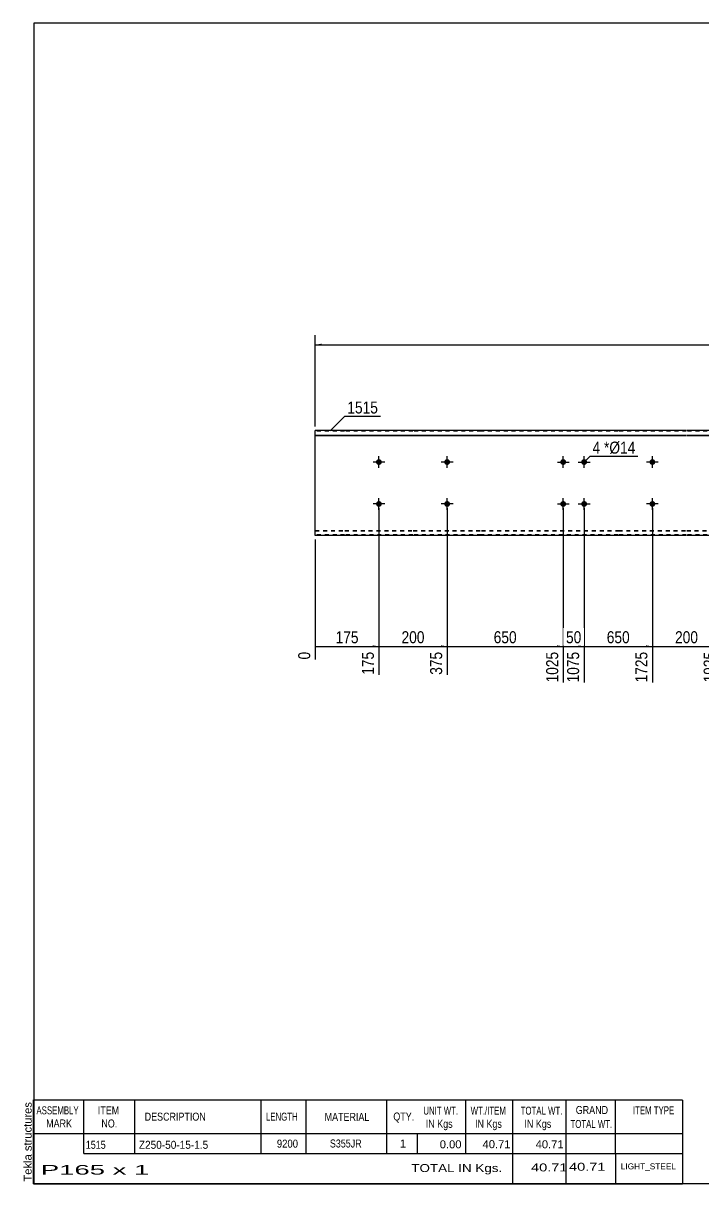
# Model space of a CAD drawing. Header units: millimetres. Extents: x -70 to 333, y -167 to 110.
# Drawn here: x -69.7 to 92.8, y -167.3 to 109.8 of the extents above; entities that cross this region are included whole.
import ezdxf

# ---------------------------------------------------------------- set-up
doc = ezdxf.new("R2010")
doc.units = ezdxf.units.MM
doc.linetypes.add('DXK_LINE_DOT1', pattern=[1.8814, 0.9407, -0.9407])
doc.styles.add('Arial', font='ARIAL.TTF', dxfattribs={"height": 0.2})
doc.styles.add('Arial Narrow', font='ARIALN.TTF', dxfattribs={"height": 0.2})

# ---------------------------------------------------------------- blocks, each defined once
blk = doc.blocks.new('Unknown-629091260-1746')
at = {"color": 5, "linetype": 'Continuous'}
for p, q in [((332.8, 109.75), (-67.2, 109.75)), ((-67.2, 109.75), (-67.2, -167.25)), ((332.8, -167.25), (332.8, 109.75)), ((-67.2, -167.25), (332.8, -167.25))]:
    blk.add_line(p, q, dxfattribs=at)
at = {"color": 174, "linetype": 'Continuous', "style": 'Arial'}
blk.add_text('Tekla structures', height=1.9102, rotation=90, dxfattribs=at).set_placement((-67.7, -166.75))
blk = doc.blocks.new('Bolt-629091260-1223 - 1203')
at = {"linetype": 'Continuous'}
for points in [[(30.79, -5, -1), (32.19, -5, -1)], [(79.78, -5, -1), (81.18, -5, -1)]]:
    blk.add_hatch(color=3, dxfattribs=at).paths.add_polyline_path(points)
at = {"color": 3, "linetype": 'Continuous'}
for p, q in [((32.89, -5), (30.09, -5)), ((31.49, -6.4), (31.49, -3.6)), ((81.88, -5), (79.08, -5)), ((80.48, -6.4), (80.48, -3.6))]:
    blk.add_line(p, q, dxfattribs=at)
blk = doc.blocks.new('Part-629091260-1218 - 1203')
at = {"color": 2, "linetype": 'Continuous'}
for p, q in [((0, -12.5), (0, 12.5)), ((7, 12.5), (0, 12.5)), ((0, 11.44), (7, 11.44)), ((0, 11.33), (7, 11.33)), ((23.29, 12.5), (7.1, 12.5)), ((7.1, 11.44), (23.29, 11.44)), ((7.1, 11.33), (23.29, 11.33)), ((39.59, 12.5), (23.39, 12.5)), ((23.39, 11.44), (39.59, 11.44)), ((23.39, 11.33), (39.59, 11.33)), ((72.28, 12.5), (39.69, 12.5)), ((39.69, 11.44), (72.28, 11.44)), ((39.69, 11.33), (72.28, 11.33)), ((88.58, 12.5), (72.38, 12.5)), ((72.38, 11.44), (88.58, 11.44)), ((72.38, 11.33), (88.58, 11.33)), ((104.87, 12.5), (88.68, 12.5)), ((88.68, 11.44), (104.87, 11.44)), ((88.68, 11.33), (104.87, 11.33)), ((130.77, 12.5), (104.97, 12.5)), ((104.97, 11.44), (130.77, 11.44)), ((104.97, 11.33), (130.77, 11.33)), ((156.67, 12.5), (130.87, 12.5)), ((130.87, 11.44), (156.67, 11.44)), ((130.87, 11.33), (156.67, 11.33)), ((172.17, 12.5), (156.77, 12.5)), ((156.77, 11.44), (172.17, 11.44)), ((156.77, 11.33), (172.17, 11.33)), ((198.07, 12.5), (172.27, 12.5)), ((172.27, 11.44), (198.07, 11.44)), ((172.27, 11.33), (198.07, 11.33)), ((223.97, 12.5), (198.17, 12.5)), ((198.17, 11.44), (223.97, 11.44)), ((198.17, 11.33), (223.97, 11.33)), ((249.67, 12.5), (224.07, 12.5)), ((224.07, 11.44), (249.67, 11.44)), ((224.07, 11.33), (249.67, 11.33)), ((249.67, 12.5), (249.67, -12.5)), ((7, -12.5), (0, -12.5)), ((23.29, -12.5), (7.1, -12.5)), ((39.59, -12.5), (23.39, -12.5)), ((72.28, -12.5), (39.69, -12.5)), ((88.58, -12.5), (72.38, -12.5)), ((104.87, -12.5), (88.68, -12.5)), ((130.77, -12.5), (104.97, -12.5)), ((156.67, -12.5), (130.87, -12.5)), ((172.17, -12.5), (156.77, -12.5)), ((198.07, -12.5), (172.27, -12.5)), ((223.97, -12.5), (198.17, -12.5)), ((249.67, -12.5), (224.07, -12.5))]:
    blk.add_line(p, q, dxfattribs=at)
at = {"color": 7, "linetype": 'DXK_LINE_DOT1'}
for p, q in [((7, 12.35), (0, 12.35)), ((23.29, 12.35), (7.1, 12.35)), ((39.59, 12.35), (23.39, 12.35)), ((72.28, 12.35), (39.69, 12.35)), ((88.58, 12.35), (72.38, 12.35)), ((104.87, 12.35), (88.68, 12.35)), ((130.77, 12.35), (104.97, 12.35)), ((156.67, 12.35), (130.87, 12.35)), ((172.17, 12.35), (156.77, 12.35)), ((198.07, 12.35), (172.27, 12.35)), ((223.97, 12.35), (198.17, 12.35)), ((249.67, 12.35), (224.07, 12.35)), ((0, -11.33), (7, -11.33)), ((0, -11.44), (7, -11.44)), ((7, -12.35), (0, -12.35)), ((7.1, -11.33), (23.29, -11.33)), ((7.1, -11.44), (23.29, -11.44)), ((23.29, -12.35), (7.1, -12.35)), ((23.39, -11.33), (39.59, -11.33)), ((23.39, -11.44), (39.59, -11.44)), ((39.59, -12.35), (23.39, -12.35)), ((39.69, -11.33), (72.28, -11.33)), ((39.69, -11.44), (72.28, -11.44)), ((72.28, -12.35), (39.69, -12.35)), ((72.38, -11.33), (88.58, -11.33)), ((72.38, -11.44), (88.58, -11.44)), ((88.58, -12.35), (72.38, -12.35)), ((88.68, -11.33), (104.87, -11.33)), ((88.68, -11.44), (104.87, -11.44)), ((104.87, -12.35), (88.68, -12.35)), ((104.97, -11.33), (130.77, -11.33)), ((104.97, -11.44), (130.77, -11.44)), ((130.77, -12.35), (104.97, -12.35)), ((130.87, -11.33), (156.67, -11.33)), ((130.87, -11.44), (156.67, -11.44)), ((156.67, -12.35), (130.87, -12.35)), ((156.77, -11.33), (172.17, -11.33)), ((156.77, -11.44), (172.17, -11.44)), ((172.17, -12.35), (156.77, -12.35)), ((172.27, -11.33), (198.07, -11.33)), ((172.27, -11.44), (198.07, -11.44)), ((198.07, -12.35), (172.27, -12.35)), ((198.17, -11.33), (223.97, -11.33)), ((198.17, -11.44), (223.97, -11.44)), ((223.97, -12.35), (198.17, -12.35)), ((224.07, -11.33), (249.67, -11.33)), ((224.07, -11.44), (249.67, -11.44)), ((249.67, -12.35), (224.07, -12.35))]:
    blk.add_line(p, q, dxfattribs=at)
blk = doc.blocks.new('Bolt-629091260-1219 - 1203')
at = {"linetype": 'Continuous'}
for points in [[(14.5, 5, -1), (15.9, 5, -1)], [(96.08, 5, -1), (97.48, 5, -1)]]:
    blk.add_hatch(color=3, dxfattribs=at).paths.add_polyline_path(points)
at = {"color": 3, "linetype": 'Continuous'}
for p, q in [((15.2, 3.6), (15.2, 6.4)), ((96.78, 3.6), (96.78, 6.4)), ((16.6, 5), (13.8, 5)), ((98.18, 5), (95.38, 5))]:
    blk.add_line(p, q, dxfattribs=at)
blk = doc.blocks.new('Bolt-629091260-1220 - 1203')
at = {"linetype": 'Continuous'}
for points in [[(14.5, -5, -1), (15.9, -5, -1)], [(96.08, -5, -1), (97.48, -5, -1)]]:
    blk.add_hatch(color=3, dxfattribs=at).paths.add_polyline_path(points)
at = {"color": 3, "linetype": 'Continuous'}
for p, q in [((16.6, -5), (13.8, -5)), ((15.2, -6.4), (15.2, -3.6)), ((98.18, -5), (95.38, -5)), ((96.78, -6.4), (96.78, -3.6))]:
    blk.add_line(p, q, dxfattribs=at)
blk = doc.blocks.new('Bolt-629091260-1221 - 1203')
at = {"linetype": 'Continuous'}
for points in [[(58.49, 5, -1), (59.89, 5, -1)], [(63.49, 5, -1), (64.89, 5, -1)], [(58.49, -5, -1), (59.89, -5, -1)], [(63.49, -5, -1), (64.89, -5, -1)]]:
    blk.add_hatch(color=3, dxfattribs=at).paths.add_polyline_path(points)
at = {"color": 3, "linetype": 'Continuous'}
for p, q in [((59.19, 3.6), (59.19, 6.4)), ((64.19, 3.6), (64.19, 6.4)), ((57.79, 5), (60.59, 5)), ((62.79, 5), (65.59, 5)), ((57.79, -5), (60.59, -5)), ((59.19, -6.4), (59.19, -3.6)), ((62.79, -5), (65.59, -5)), ((64.19, -6.4), (64.19, -3.6))]:
    blk.add_line(p, q, dxfattribs=at)
blk = doc.blocks.new('Bolt-629091260-1222 - 1203')
at = {"linetype": 'Continuous'}
for points in [[(30.79, 5, -1), (32.19, 5, -1)], [(79.78, 5, -1), (81.18, 5, -1)]]:
    blk.add_hatch(color=3, dxfattribs=at).paths.add_polyline_path(points)
at = {"color": 3, "linetype": 'Continuous'}
for p, q in [((31.49, 3.6), (31.49, 6.4)), ((80.48, 3.6), (80.48, 6.4)), ((32.89, 5), (30.09, 5)), ((81.88, 5), (79.08, 5))]:
    blk.add_line(p, q, dxfattribs=at)
blk = doc.blocks.new('StraightDimension-629091260-1279 - 1203')
at = {"linetype": 'Continuous'}
blk.add_hatch(color=7, dxfattribs=at).paths.add_polyline_path([(95.28, -38.75), (96.78, -39), (95.28, -39.25)])
at = {"color": 7, "linetype": 'Continuous'}
for p, q in [((80.48, -6), (80.48, -47.61)), ((96.78, -6), (96.78, -47.61)), ((80.48, -39), (96.78, -39))]:
    blk.add_line(p, q, dxfattribs=at)
at = {"color": 0}
blk.add_wipeout([(91.97, -38.85), (91.97, -34.65), (85.29, -34.65), (85.29, -38.85)], dxfattribs=at)
at = {"color": 3, "style": 'Arial Narrow'}
blk.add_text('200', height=2.863, dxfattribs=at).set_placement((85.89, -38.25))
at = {"color": 0, "linetype": 'Continuous'}
blk.add_wipeout([(96.18, -39.7), (91.98, -39.7), (91.98, -48.21), (96.18, -48.21)], dxfattribs=at)
at = {"color": 3, "linetype": 'Continuous', "style": 'Arial Narrow'}
blk.add_text('1925', height=2.863, rotation=90.0002, dxfattribs=at).set_placement((95.58, -47.61))
blk = doc.blocks.new('StraightDimension-629091260-1284 - 1203')
at = {"linetype": 'Continuous'}
blk.add_hatch(color=7, dxfattribs=at).paths.add_polyline_path([(13.7, -38.75), (15.2, -39), (13.7, -39.25)])
at = {"color": 7, "linetype": 'Continuous'}
for p, q in [((15.2, -6), (15.2, -45.78)), ((0, -13.5), (0, -42.13)), ((0, -39), (15.2, -39))]:
    blk.add_line(p, q, dxfattribs=at)
at = {"color": 0}
blk.add_wipeout([(10.94, -38.85), (10.94, -34.65), (4.26, -34.65), (4.26, -38.85)], dxfattribs=at)
at = {"color": 0, "linetype": 'Continuous'}
blk.add_wipeout([(-0.6, -39.7), (-4.8, -39.7), (-4.8, -42.73), (-0.6, -42.73)], dxfattribs=at)
at = {"color": 3, "style": 'Arial Narrow'}
blk.add_text('175', height=2.863, dxfattribs=at).set_placement((4.86, -38.25))
at = {"color": 3, "linetype": 'Continuous', "style": 'Arial Narrow'}
blk.add_text('0', height=2.86, rotation=90.0002, dxfattribs=at).set_placement((-1.2, -42.13))
at = {"color": 0, "linetype": 'Continuous'}
blk.add_wipeout([(14.6, -39.7), (10.4, -39.7), (10.4, -46.38), (14.6, -46.38)], dxfattribs=at)
at = {"color": 3, "linetype": 'Continuous', "style": 'Arial Narrow'}
blk.add_text('175', height=2.863, rotation=90.0002, dxfattribs=at).set_placement((14, -45.78))
blk = doc.blocks.new('StraightDimension-629091260-1283 - 1203')
at = {"linetype": 'Continuous'}
blk.add_hatch(color=7, dxfattribs=at).paths.add_polyline_path([(29.99, -38.75), (31.49, -39), (29.99, -39.25)])
at = {"color": 7, "linetype": 'Continuous'}
for p, q in [((15.2, -6), (15.2, -45.78)), ((31.49, -6), (31.49, -45.78)), ((15.2, -39), (31.49, -39))]:
    blk.add_line(p, q, dxfattribs=at)
at = {"color": 0}
blk.add_wipeout([(26.69, -38.85), (26.69, -34.65), (20, -34.65), (20, -38.85)], dxfattribs=at)
at = {"color": 3, "style": 'Arial Narrow'}
blk.add_text('200', height=2.863, dxfattribs=at).set_placement((20.6, -38.25))
at = {"color": 0, "linetype": 'Continuous'}
blk.add_wipeout([(30.89, -39.7), (26.69, -39.7), (26.69, -46.38), (30.89, -46.38)], dxfattribs=at)
at = {"color": 3, "linetype": 'Continuous', "style": 'Arial Narrow'}
blk.add_text('375', height=2.863, rotation=90.0002, dxfattribs=at).set_placement((30.29, -45.78))
blk = doc.blocks.new('StraightDimension-629091260-1282 - 1203')
at = {"linetype": 'Continuous'}
blk.add_hatch(color=7, dxfattribs=at).paths.add_polyline_path([(57.69, -38.75), (59.19, -39), (57.69, -39.25)])
at = {"color": 7, "linetype": 'Continuous'}
for p, q in [((31.49, -6), (31.49, -45.78)), ((59.19, -6), (59.19, -47.61)), ((31.49, -39), (59.19, -39))]:
    blk.add_line(p, q, dxfattribs=at)
at = {"color": 0}
blk.add_wipeout([(48.68, -38.85), (48.68, -34.65), (42, -34.65), (42, -38.85)], dxfattribs=at)
at = {"color": 0, "linetype": 'Continuous'}
blk.add_wipeout([(58.59, -39.7), (54.39, -39.7), (54.39, -48.21), (58.59, -48.21)], dxfattribs=at)
at = {"color": 3, "style": 'Arial Narrow'}
blk.add_text('650', height=2.863, dxfattribs=at).set_placement((42.6, -38.25))
at = {"color": 3, "linetype": 'Continuous', "style": 'Arial Narrow'}
blk.add_text('1025', height=2.863, rotation=90.0002, dxfattribs=at).set_placement((57.99, -47.61))
blk = doc.blocks.new('StraightDimension-629091260-1280 - 1203')
at = {"linetype": 'Continuous'}
blk.add_hatch(color=7, dxfattribs=at).paths.add_polyline_path([(78.98, -38.75), (80.48, -39), (78.98, -39.25)])
at = {"color": 7, "linetype": 'Continuous'}
for p, q in [((64.19, -6), (64.19, -47.61)), ((80.48, -6), (80.48, -47.61)), ((64.19, -39), (80.48, -39))]:
    blk.add_line(p, q, dxfattribs=at)
at = {"color": 0}
blk.add_wipeout([(75.68, -38.85), (75.68, -34.65), (68.99, -34.65), (68.99, -38.85)], dxfattribs=at)
at = {"color": 3, "style": 'Arial Narrow'}
blk.add_text('650', height=2.863, dxfattribs=at).set_placement((69.59, -38.25))
at = {"color": 0, "linetype": 'Continuous'}
blk.add_wipeout([(79.88, -39.7), (75.68, -39.7), (75.68, -48.21), (79.88, -48.21)], dxfattribs=at)
at = {"color": 3, "linetype": 'Continuous', "style": 'Arial Narrow'}
blk.add_text('1725', height=2.863, rotation=90.0002, dxfattribs=at).set_placement((79.28, -47.61))
blk = doc.blocks.new('StraightDimension-629091260-1281 - 1203')
at = {"linetype": 'Continuous'}
blk.add_hatch(color=7, dxfattribs=at).paths.add_polyline_path([(62.69, -38.75), (64.19, -39), (62.69, -39.25)])
at = {"color": 7, "linetype": 'Continuous'}
for p, q in [((59.19, -6), (59.19, -47.61)), ((64.19, -6), (64.19, -47.61)), ((59.19, -39), (64.19, -39))]:
    blk.add_line(p, q, dxfattribs=at)
at = {"color": 0}
blk.add_wipeout([(64.12, -38.85), (64.12, -34.65), (59.26, -34.65), (59.26, -38.85)], dxfattribs=at)
at = {"color": 3, "style": 'Arial Narrow'}
blk.add_text('50', height=2.863, dxfattribs=at).set_placement((59.86, -38.25))
at = {"color": 0, "linetype": 'Continuous'}
blk.add_wipeout([(63.59, -39.7), (59.39, -39.7), (59.39, -48.21), (63.59, -48.21)], dxfattribs=at)
at = {"color": 3, "linetype": 'Continuous', "style": 'Arial Narrow'}
blk.add_text('1075', height=2.863, rotation=90.0002, dxfattribs=at).set_placement((62.99, -47.61))
blk = doc.blocks.new('StraightDimension-629091260-1366 - 1203')
at = {"linetype": 'Continuous'}
for points in [[(1.5, 32.75), (0, 33), (1.5, 33.25)], [(248.17, 33.25), (249.67, 33), (248.17, 32.75)]]:
    blk.add_hatch(color=7, dxfattribs=at).paths.add_polyline_path(points)
at = {"color": 7, "linetype": 'Continuous'}
for p, q in [((0, 13.5), (0, 35.25)), ((249.67, 13.5), (249.67, 35.25)), ((0, 33), (249.67, 33))]:
    blk.add_line(p, q, dxfattribs=at)
at = {"color": 0}
blk.add_wipeout([(129.09, 33.15), (129.09, 37.35), (120.58, 37.35), (120.58, 33.15)], dxfattribs=at)
at = {"color": 3, "style": 'Arial Narrow'}
blk.add_text('9200', height=2.863, dxfattribs=at).set_placement((121.18, 33.75))
blk = doc.blocks.new('CBS_BOM-629091260-1806')
at = {"color": 7, "linetype": 'Continuous'}
for p, q in [((-67.23, -155.28), (-67.23, -147.28)), ((-67.23, -147.28), (87.69, -147.28)), ((-55.23, -155.28), (-55.23, -147.28)), ((-43.04, -155.28), (-43.04, -147.28)), ((-12.88, -155.28), (-12.88, -147.28)), ((-2.2, -155.28), (-2.2, -147.28)), ((17.12, -155.28), (17.12, -147.28)), ((35.92, -155.28), (35.92, -147.28)), ((47.13, -155.28), (47.13, -147.28)), ((59.92, -155.28), (59.92, -147.28)), ((71.67, -155.28), (71.67, -147.28)), ((87.69, -147.29), (87.69, -155.27)), ((-67.23, -155.28), (87.69, -155.28)), ((-67.23, -160.08), (-67.23, -155.28)), ((-55.23, -160.08), (-55.23, -155.28)), ((-43.04, -160.08), (-43.04, -155.28)), ((-12.88, -160.08), (-12.88, -155.28)), ((-2.2, -160.08), (-2.2, -155.28)), ((17.12, -160.08), (17.12, -155.28)), ((24.38, -160.08), (24.38, -155.28)), ((35.92, -160.08), (35.92, -155.28)), ((47.13, -160.08), (47.13, -155.28)), ((59.92, -160.08), (59.92, -155.28)), ((71.69, -160.08), (71.69, -155.28)), ((87.69, -155.28), (87.69, -160.08)), ((-67.23, -167.28), (-67.23, -160.1)), ((-55.23, -160.08), (87.69, -160.08)), ((47.13, -167.28), (47.13, -160.1)), ((59.92, -167.28), (59.92, -160.1)), ((71.73, -167.28), (71.73, -160.1)), ((87.69, -160.08), (87.69, -167.28)), ((-67.23, -167.28), (87.69, -167.28))]:
    blk.add_line(p, q, dxfattribs=at)
at = {"color": 3, "linetype": 'Continuous', "style": 'Arial'}
for s, height, width, p in [('ASSEMBLY', 1.91, 0.7, (-66.55, -150.71)), ('ITEM', 1.91, 0.8, (-51.9, -150.71)), ('UNIT WT.', 1.91, 0.7, (25.81, -150.78)), ('WT./ITEM', 1.91, 0.7, (37.1, -150.78)), ('TOTAL WT.', 1.91, 0.7, (49.04, -150.78)), ('GRAND', 1.91, 0.8, (62.19, -150.62)), ('ITEM TYPE', 1.91, 0.7, (75.83, -150.7)), ('MARK', 1.91, 0.8, (-64.23, -153.84)), ('NO.', 1.91, 0.8, (-51.05, -153.84)), ('DESCRIPTION', 1.9102, 0.8, (-40.72, -152.21)), ('LENGTH', 1.91, 0.7, (-11.77, -152.21)), ('MATERIAL', 1.91, 0.8, (2.25, -152.26)), ('QTY.', 1.91, 0.8, (18.64, -152.18)), ('IN Kgs', 1.91, 0.8, (26.39, -153.92)), ('IN Kgs', 1.91, 0.8, (38.14, -153.92)), ('IN Kgs', 1.91, 0.8, (49.93, -153.92)), ('TOTAL WT.', 1.91, 0.7, (60.93, -153.96))]:
    blk.add_text(s, height=height, dxfattribs=dict(at, width=width)).set_placement(p)
at = {"color": 7, "linetype": 'Continuous', "style": 'Arial'}
for s, height, width, p in [('1515', 1.91, 0.8, (-54.77, -158.93)), ('Z250-50-15-1.5', 1.9102, 0.9, (-42.1, -158.93)), ('9200', 1.91, 0.85, (-9.16, -158.65)), ('S355JR', 1.91, 0.8, (3.49, -158.62))]:
    blk.add_text(s, height=height, dxfattribs=dict(at, width=width)).set_placement(p)
for s, p in [('1', (20.21, -158.62)), ('0.00', (29.72, -158.81)), ('40.71', (39.94, -158.78)), ('40.71', (52.61, -158.81))]:
    blk.add_text(s, height=1.91, dxfattribs=at).set_placement(p)
at = {"color": 6, "linetype": 'Continuous', "style": 'Arial'}
for s, height, width, p in [('P165 x 1', 2.292, 2.05, (-65.51, -165.09)), ('TOTAL IN Kgs.', 1.9102, 1.2, (22.93, -164.48)), ('40.71', 1.91, 1.3, (51.52, -164.33)), ('40.71', 1.91, 1.3, (60.59, -164.17))]:
    blk.add_text(s, height=height, dxfattribs=dict(at, width=width)).set_placement(p)
blk.add_text('LIGHT_STEEL', height=1.4135, dxfattribs=at).set_placement((72.94, -163.83))
blk = doc.blocks.new('Mark-629091260-1369 - 1203')
at = {"color": 0}
blk.add_wipeout([(14.9725, 16.5865), (14.9725, 19.5865), (7.66, 19.5865), (7.66, 16.5865)], dxfattribs=at)
blk.add_wipeout([(14.9725, 16.5865), (14.9725, 19.5865), (7.66, 19.5865), (7.66, 16.5865)], dxfattribs=at)
at = {"color": 7, "linetype": 'Continuous'}
for p, q in [((3.5245, 12.451), (7.06, 15.9865)), ((7.06, 15.9865), (15.5725, 15.9865))]:
    blk.add_line(p, q, dxfattribs=at)
at = {"color": 3, "style": 'Arial Narrow'}
blk.add_text('1515', height=2.86328, dxfattribs=at).set_placement((7.66, 16.5865))
blk = doc.blocks.new('Mark-629091260-1387 - 1203')
at = {"color": 0}
blk.add_wipeout([(68.03, 7.01), (68.03, 10.01), (66.2, 10.01), (66.2, 7.01)], dxfattribs=at)
blk.add_wipeout([(68.03, 7.01), (68.03, 10.01), (66.2, 10.01), (66.2, 7.01)], dxfattribs=at)
at = {"color": 7, "linetype": 'Continuous'}
blk.add_line((64.19, 5), (65.6, 6.41), dxfattribs=at)
at = {"color": 0}
blk.add_wipeout([(70.21, 7.01), (70.21, 10.01), (68.93, 10.01), (68.93, 7.01)], dxfattribs=at)
blk.add_wipeout([(70.21, 7.01), (70.21, 10.01), (68.93, 10.01), (68.93, 7.01)], dxfattribs=at)
at = {"color": 3, "style": 'Arial Narrow'}
blk.add_text('4', height=2.86, dxfattribs=at).set_placement((66.2, 7.01))
at = {"color": 0}
blk.add_wipeout([(76.42, 7.01), (76.42, 10.01), (70.21, 10.01), (70.21, 7.01)], dxfattribs=at)
blk.add_wipeout([(76.42, 7.01), (76.42, 10.01), (70.21, 10.01), (70.21, 7.01)], dxfattribs=at)
at = {"color": 7, "linetype": 'Continuous'}
blk.add_line((65.6, 6.41), (77.02, 6.41), dxfattribs=at)
at = {"color": 3, "style": 'Arial Narrow'}
for s, height, p in [('*', 2.86, (68.93, 7.01)), ('Ø14', 2.863, (70.21, 7.01))]:
    blk.add_text(s, height=height, dxfattribs=at).set_placement(p)

msp = doc.modelspace()

# ---------------------------------------------------------------- block references
for name in ['Unknown-629091260-1746', 'Part-629091260-1218 - 1203', 'Bolt-629091260-1219 - 1203', 'Bolt-629091260-1222 - 1203', 'Bolt-629091260-1221 - 1203', 'Bolt-629091260-1220 - 1203', 'Bolt-629091260-1223 - 1203', 'CBS_BOM-629091260-1806']:
    msp.add_blockref(name, (0, 0))

# ---------------------------------------------------------------- next in the draw order: block references
for name in ['StraightDimension-629091260-1366 - 1203', 'Mark-629091260-1387 - 1203', 'StraightDimension-629091260-1284 - 1203', 'StraightDimension-629091260-1279 - 1203']:
    msp.add_blockref(name, (0, 0))

# ---------------------------------------------------------------- next in the draw order: block references
for name in ['Mark-629091260-1369 - 1203', 'StraightDimension-629091260-1283 - 1203', 'StraightDimension-629091260-1280 - 1203']:
    msp.add_blockref(name, (0, 0))

# ---------------------------------------------------------------- next in the draw order: block references
msp.add_blockref('StraightDimension-629091260-1282 - 1203', (0, 0))

# ---------------------------------------------------------------- next in the draw order: block references
msp.add_blockref('StraightDimension-629091260-1281 - 1203', (0, 0))

doc.saveas('drawing.dxf')
